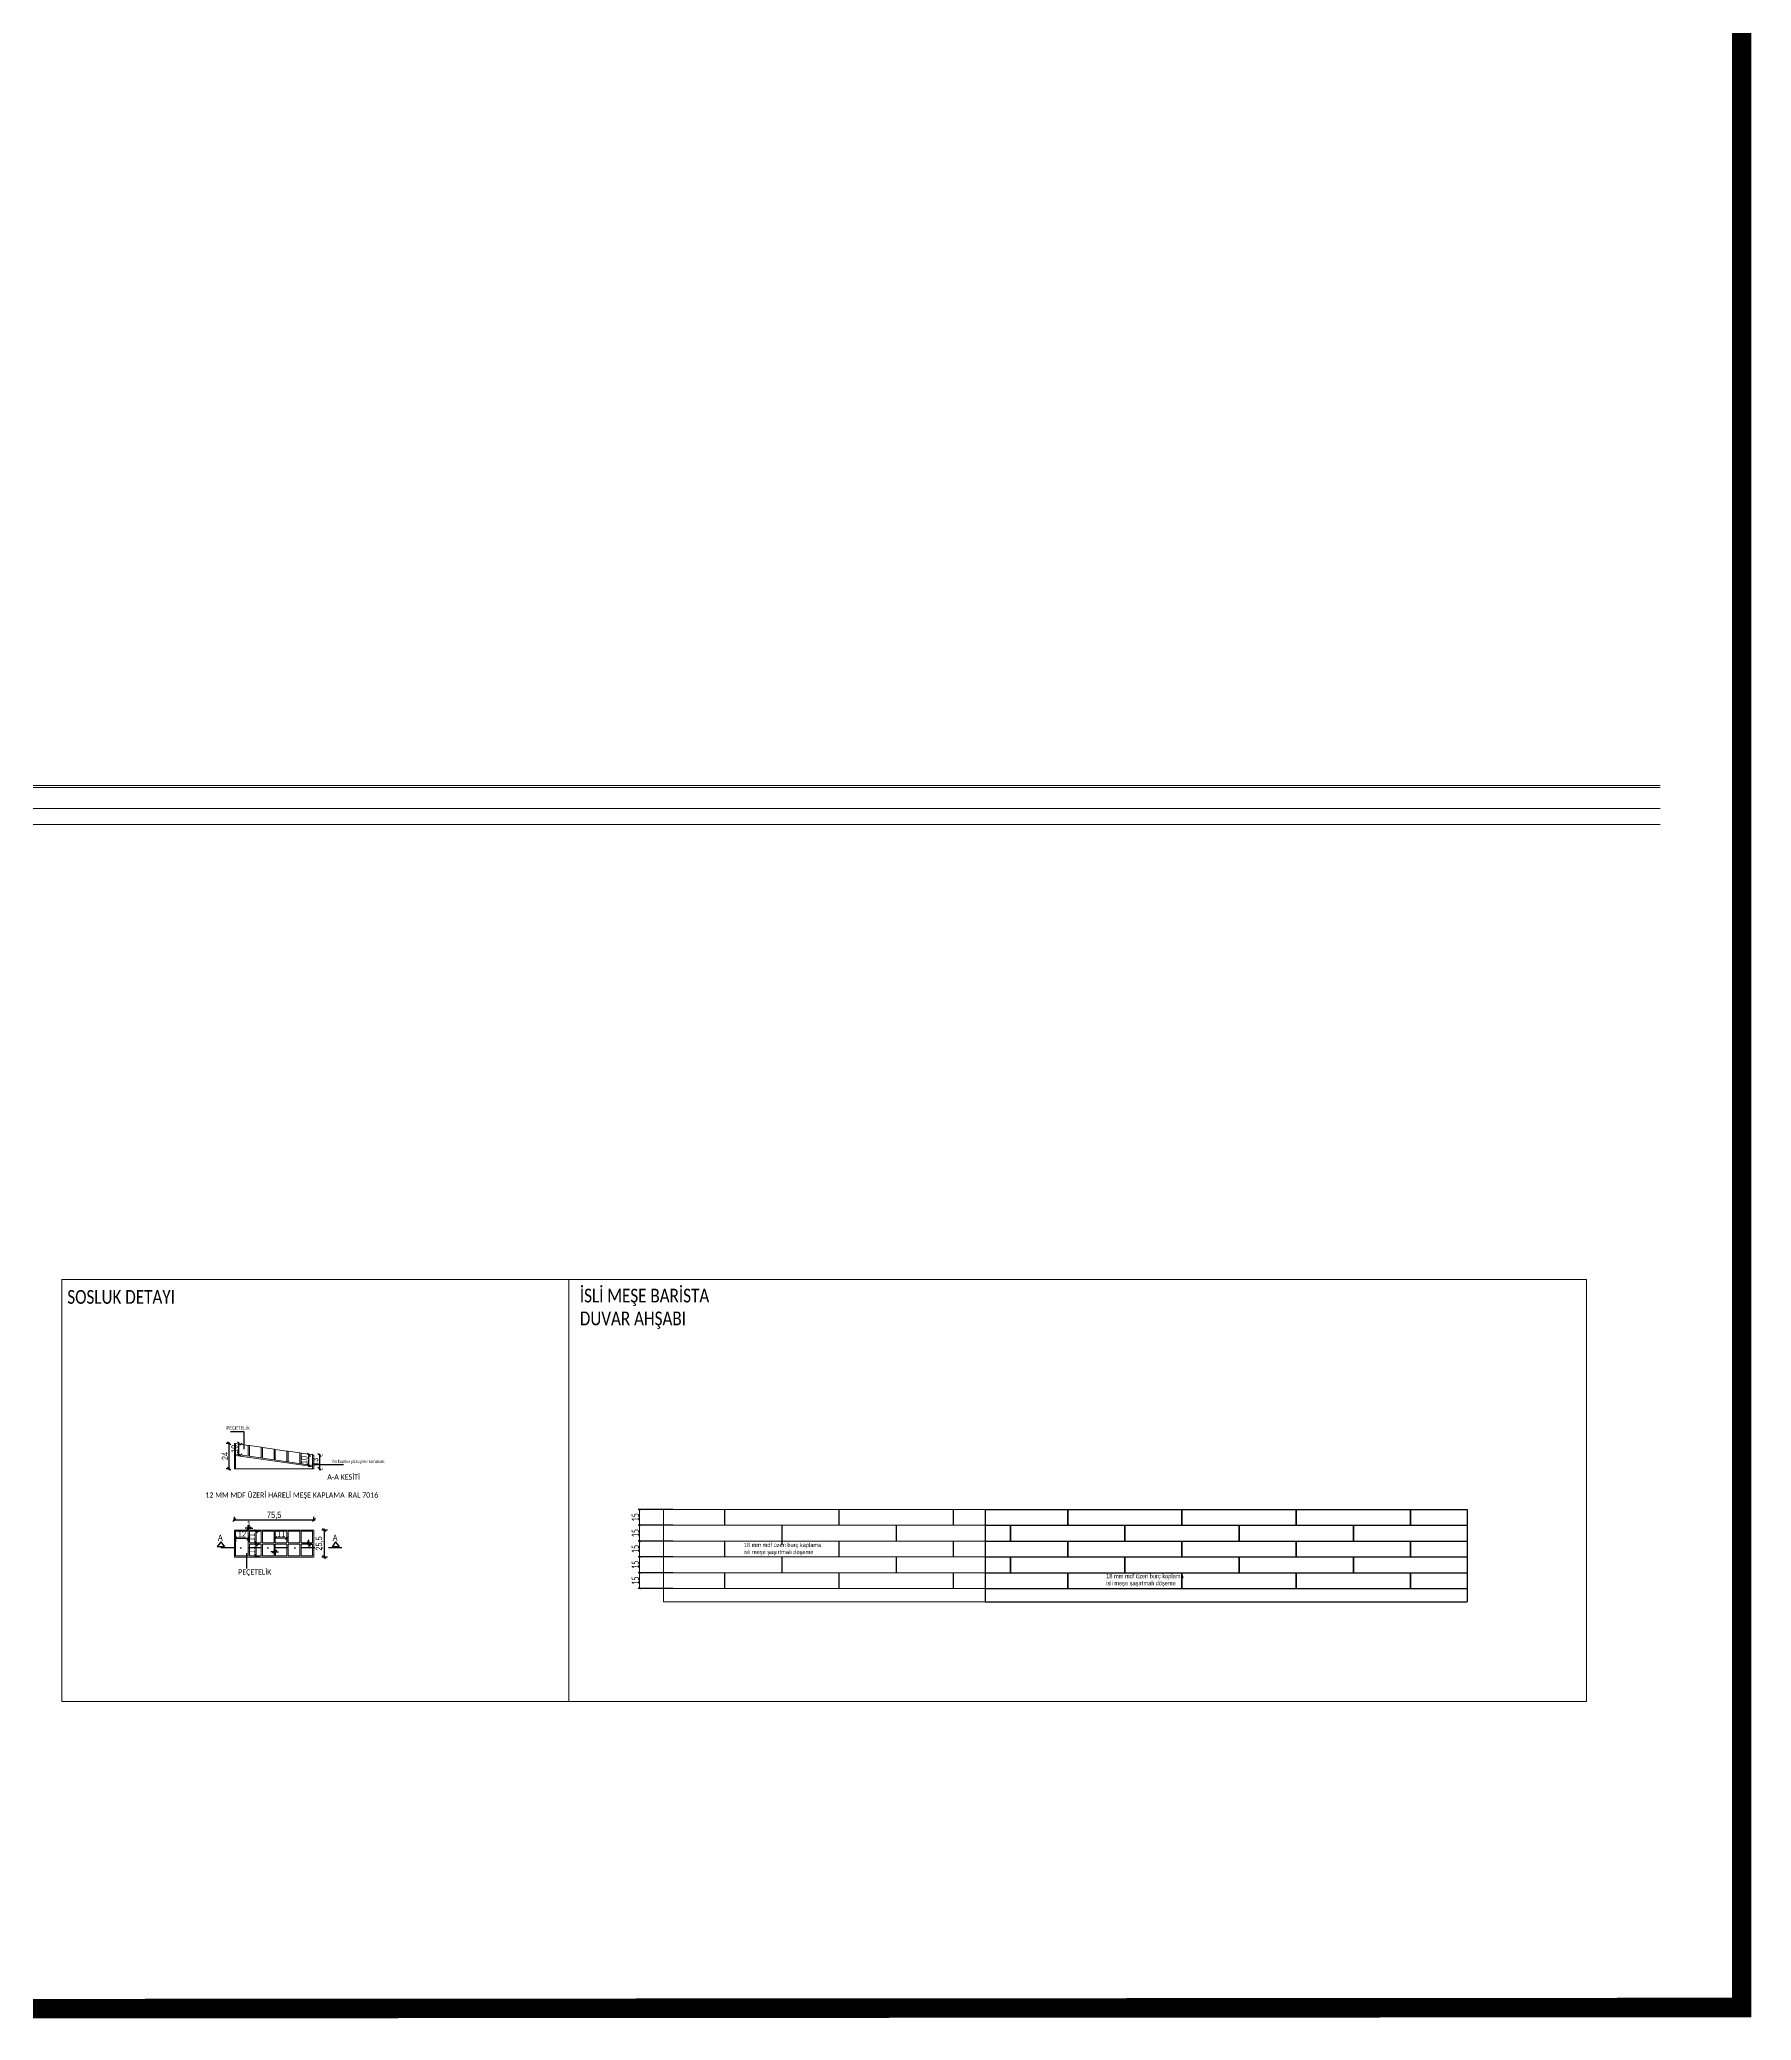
# Model space of a CAD drawing. Header units: millimetres. Extents: x 210628 to 232146, y -111309 to -91563.
# Drawn here: x 215460 to 217083, y -108622 to -106745 of the extents above; entities that cross this region are included whole.
import ezdxf

# ---------------------------------------------------------------- set-up
doc = ezdxf.new("R2010")
doc.units = ezdxf.units.MM
doc.header["$PDMODE"] = 2
doc.linetypes.add('CONTINU', pattern=[0])
doc.linetypes.add('DASHDOT', pattern=[25.4, 12.7, -6.35, 0, -6.35])
doc.layers.get('0').update_dxf_attribs({"lineweight": 20})
for name, color, linetype, lineweight in [('ahsapkesit-1', 32, 'Continuous', 20), ('ahşap kesit', 30, 'Continuous', 30), ('alçıpan tarama', 251, 'Continuous', 20), ('dim', 7, 'Continuous', 25), ('ince-1', 252, 'Continuous', 18), ('kaplama', 33, 'Continuous', 15), ('kesitçizgisi', 7, 'DASHDOT', 25), ('olcu-1', 252, 'Continuous', 18), ('t_yazı', 23, 'Continuous', 25), ('tarama-1', 251, 'Continuous', 15), ('text', 1, 'Continuous', 20), ('ölçü', 251, 'Continuous', 5)]:
    doc.layers.add(name, color=color, linetype=linetype, lineweight=lineweight)
doc.layers.add('yazı', color=11, linetype='Continuous')
doc.styles.add('ATU', font='GOTHIC.TTF', dxfattribs={"width": 0.8})
doc.styles.add('text2', font='calibri.ttf', dxfattribs={"width": 0.8})
doc.styles.add('uban-2', font='GOTHIC.TTF', dxfattribs={"width": 0.8})
doc.styles.add('UBN', font='GOTHIC.TTF', dxfattribs={"width": 0.8})
doc.styles.add('Ölçü50', font='calibri.ttf', dxfattribs={"width": 0.7})
doc.dimstyles.new('olcu10', dxfattribs={"dimtxt": 9, "dimasz": 2, "dimexe": 1.25, "dimexo": 0.625, "dimgap": 0.5, "dimtad": 1, "dimdec": 1, "dimrnd": 0.5, "dimzin": 9, "dimtxsty": 'Ölçü50', "dimblk": 'ARCHTICK', "dimcen": 2, "dimclrd": 256, "dimclre": 256, "dimclrt": 6, "dimazin": 2, "dimtfac": 1, "dimtdec": 1, "dimtix": 1, "dimtmove": 0, "dimatfit": 3, "dimldrblk": 'ARCHTICK', "dimfxl": 1, "dimlwd": -1, "dimarcsym": 0})
doc.dimstyles.new('U_DIM_1_20', dxfattribs={"dimtxt": 6, "dimasz": 3, "dimexe": 3, "dimexo": 5, "dimgap": 1, "dimtad": 1, "dimdec": 1, "dimrnd": 0.5, "dimzin": 11, "dimtxsty": 'ATU', "dimblk": 'OBLIQUE', "dimcen": 1.5, "dimdle": 1.25, "dimclrd": 251, "dimclre": 251, "dimclrt": 1, "dimadec": 0, "dimazin": 0, "dimtfac": 1.25, "dimtdec": 1, "dimtix": 1, "dimtofl": 0, "dimtmove": 1, "dimatfit": 3, "dimldrblk": 'OBLIQUE', "dimfxl": 5, "dimtolj": 1, "dimtzin": 0, "dimarcsym": 0})

# ---------------------------------------------------------------- blocks, each defined once
blk = doc.blocks.new('_Oblique')
at = {"color": 0, "linetype": 'ByBlock', "lineweight": -2}
blk.add_line((-0.5, -0.5), (0.5, 0.5), dxfattribs=at)
blk = doc.blocks.new('*D36')
at = {"layer": 'DEFPOINTS', "color": 0, "transparency": 16777216}
for p in [(215720.2, -108148.1), (215644.8, -108154), (215720.2, -108154)]:
    blk.add_point(p, dxfattribs=at)
at = {"layer": 'ölçü', "color": 251, "lineweight": -2, "transparency": 16777216}
for p, q in [((215643.5, -108148.1), (215721.4, -108148.1)), ((215644.8, -108149), (215644.8, -108145.1)), ((215720.2, -108149), (215720.2, -108145.1))]:
    blk.add_line(p, q, dxfattribs=at)
at = {"layer": 'ölçü', "color": 251, "lineweight": -2, "transparency": 16777216, "xscale": 3, "yscale": 3, "zscale": 3, "rotation": 180}
blk.add_blockref('_Oblique', (215644.8, -108148.1), dxfattribs=at)
at = {"layer": 'ölçü', "color": 251, "lineweight": -2, "transparency": 16777216, "xscale": 3, "yscale": 3, "zscale": 3}
blk.add_blockref('_Oblique', (215720.2, -108148.1), dxfattribs=at)
at = {"layer": 'ölçü', "color": 1, "transparency": 16777216, "insert": (215682.5, -108143.8), "char_height": 6, "attachment_point": 5, "style": 'ATU'}
blk.add_mtext('\\A1;75,5', dxfattribs=at)
blk = doc.blocks.new('*D37')
at = {"layer": 'DEFPOINTS', "color": 0, "transparency": 16777216}
for p in [(215722.7, -108157.6), (215722.7, -108183.2), (215729.9, -108183.2)]:
    blk.add_point(p, dxfattribs=at)
at = {"layer": 'ölçü', "color": 251, "lineweight": -2, "transparency": 16777216}
for p, q in [((215727.7, -108157.6), (215732.9, -108157.6)), ((215729.9, -108156.4), (215729.9, -108184.5)), ((215727.7, -108183.2), (215732.9, -108183.2))]:
    blk.add_line(p, q, dxfattribs=at)
at = {"layer": 'ölçü', "color": 251, "lineweight": -2, "transparency": 16777216, "xscale": 3, "yscale": 3, "zscale": 3}
for p, rotation in [((215729.9, -108157.6), 90), ((215729.9, -108183.2), 270)]:
    blk.add_blockref('_Oblique', p, dxfattribs=dict(at, rotation=rotation))
at = {"layer": 'ölçü', "color": 1, "transparency": 16777216, "insert": (215725.5, -108170.4), "char_height": 6, "attachment_point": 5, "rotation": 90, "style": 'ATU'}
blk.add_mtext('\\A1;25,5', dxfattribs=at)
blk = doc.blocks.new('*D38')
at = {"layer": 'DEFPOINTS', "color": 0, "transparency": 16777216}
for p in [(215659.2, -108171), (215659.2, -108182), (215665.3, -108171)]:
    blk.add_point(p, dxfattribs=at)
at = {"layer": 'ölçü', "color": 251, "lineweight": -2, "transparency": 16777216}
for p, q in [((215665.3, -108183.3), (215665.3, -108169.8)), ((215664.2, -108171), (215668.3, -108171)), ((215664.2, -108182), (215668.3, -108182))]:
    blk.add_line(p, q, dxfattribs=at)
at = {"layer": 'ölçü', "color": 251, "lineweight": -2, "transparency": 16777216, "xscale": 3, "yscale": 3, "zscale": 3}
for p, rotation in [((215665.3, -108171), 90), ((215665.3, -108182), 270)]:
    blk.add_blockref('_Oblique', p, dxfattribs=dict(at, rotation=rotation))
at = {"layer": 'ölçü', "color": 1, "transparency": 16777216, "insert": (215661.3, -108176.5), "char_height": 6, "attachment_point": 5, "rotation": 90, "style": 'ATU'}
blk.add_mtext('\\A1;11', dxfattribs=at)
blk = doc.blocks.new('*D39')
at = {"layer": 'DEFPOINTS', "color": 0, "transparency": 16777216}
for p in [(215709.4, -108169.8), (215715.5, -108169.8), (215710, -108171)]:
    blk.add_point(p, dxfattribs=at)
at = {"layer": 'ölçü', "color": 251, "lineweight": -2, "transparency": 16777216}
for p, q in [((215714.4, -108169.8), (215718.5, -108169.8)), ((215715.5, -108169.8), (215715.5, -108166.8)), ((215715, -108171), (215718.5, -108171)), ((215715.5, -108171), (215715.5, -108174))]:
    blk.add_line(p, q, dxfattribs=at)
at = {"layer": 'ölçü', "color": 251, "lineweight": -2, "transparency": 16777216, "xscale": 3, "yscale": 3, "zscale": 3}
for p, rotation in [((215715.5, -108169.8), 270), ((215715.5, -108171), 90)]:
    blk.add_blockref('_Oblique', p, dxfattribs=dict(at, rotation=rotation))
at = {"layer": 'ölçü', "color": 1, "transparency": 16777216, "insert": (215711.5, -108170.4), "char_height": 6, "attachment_point": 5, "rotation": 90, "style": 'ATU'}
blk.add_mtext('\\A1;1', dxfattribs=at)
blk = doc.blocks.new('*D40')
at = {"layer": 'DEFPOINTS', "color": 0, "transparency": 16777216}
for p in [(215659.2, -108158.8), (215662.2, -108169.8), (215665.3, -108158.8)]:
    blk.add_point(p, dxfattribs=at)
at = {"layer": 'ölçü', "color": 251, "lineweight": -2, "transparency": 16777216}
for p, q in [((215664.2, -108158.8), (215668.3, -108158.8)), ((215665.3, -108171.1), (215665.3, -108157.6)), ((215667.2, -108169.8), (215668.3, -108169.8))]:
    blk.add_line(p, q, dxfattribs=at)
at = {"layer": 'ölçü', "color": 251, "lineweight": -2, "transparency": 16777216, "xscale": 3, "yscale": 3, "zscale": 3}
for p, rotation in [((215665.3, -108158.8), 90), ((215665.3, -108169.8), 270)]:
    blk.add_blockref('_Oblique', p, dxfattribs=dict(at, rotation=rotation))
at = {"layer": 'ölçü', "color": 1, "transparency": 16777216, "insert": (215661.3, -108164.3), "char_height": 6, "attachment_point": 5, "rotation": 90, "style": 'ATU'}
blk.add_mtext('\\A1;11', dxfattribs=at)
blk = doc.blocks.new('*D41')
at = {"layer": 'DEFPOINTS', "color": 0, "transparency": 16777216}
for p in [(215646, -108158.8), (215646, -108165.7), (215658, -108158.8)]:
    blk.add_point(p, dxfattribs=at)
at = {"layer": 'ölçü', "color": 251, "lineweight": -2, "transparency": 16777216}
for p, q in [((215659.2, -108165.7), (215644.7, -108165.7)), ((215646, -108163.8), (215646, -108168.7)), ((215658, -108163.8), (215658, -108168.7))]:
    blk.add_line(p, q, dxfattribs=at)
at = {"layer": 'ölçü', "color": 251, "lineweight": -2, "transparency": 16777216, "xscale": 3, "yscale": 3, "zscale": 3, "rotation": 180}
blk.add_blockref('_Oblique', (215646, -108165.7), dxfattribs=at)
at = {"layer": 'ölçü', "color": 251, "lineweight": -2, "transparency": 16777216, "xscale": 3, "yscale": 3, "zscale": 3}
blk.add_blockref('_Oblique', (215658, -108165.7), dxfattribs=at)
at = {"layer": 'ölçü', "color": 1, "transparency": 16777216, "insert": (215652, -108161.6), "char_height": 6, "attachment_point": 5, "style": 'ATU'}
blk.add_mtext('\\A1;12', dxfattribs=at)
blk = doc.blocks.new('*D42')
at = {"layer": 'DEFPOINTS', "color": 0, "transparency": 16777216}
for p in [(215658, -108162.2), (215659.2, -108156), (215659.2, -108158.8)]:
    blk.add_point(p, dxfattribs=at)
at = {"layer": 'ölçü', "color": 251, "lineweight": -2, "transparency": 16777216}
for p, q in [((215658, -108156), (215655, -108156)), ((215658, -108157.2), (215658, -108153)), ((215659.2, -108153.8), (215659.2, -108153)), ((215659.2, -108156), (215662.2, -108156))]:
    blk.add_line(p, q, dxfattribs=at)
at = {"layer": 'ölçü', "color": 251, "lineweight": -2, "transparency": 16777216, "xscale": 3, "yscale": 3, "zscale": 3}
blk.add_blockref('_Oblique', (215658, -108156), dxfattribs=at)
at = {"layer": 'ölçü', "color": 251, "lineweight": -2, "transparency": 16777216, "xscale": 3, "yscale": 3, "zscale": 3, "rotation": 180}
blk.add_blockref('_Oblique', (215659.2, -108156), dxfattribs=at)
at = {"layer": 'ölçü', "color": 1, "transparency": 16777216, "insert": (215658.6, -108152), "char_height": 6, "attachment_point": 5, "style": 'ATU'}
blk.add_mtext('\\A1;1', dxfattribs=at)
blk = doc.blocks.new('*D43')
at = {"layer": 'DEFPOINTS', "color": 0, "transparency": 16777216}
for p in [(215683.6, -108166.5), (215694.6, -108161.9), (215694.6, -108165.2)]:
    blk.add_point(p, dxfattribs=at)
at = {"layer": 'ölçü', "color": 251, "lineweight": -2, "transparency": 16777216}
for p, q in [((215682.3, -108165.2), (215695.8, -108165.2)), ((215683.6, -108161.5), (215683.6, -108162.2)), ((215694.6, -108166.9), (215694.6, -108168.2))]:
    blk.add_line(p, q, dxfattribs=at)
at = {"layer": 'ölçü', "color": 251, "lineweight": -2, "transparency": 16777216, "xscale": 3, "yscale": 3, "zscale": 3, "rotation": 180}
blk.add_blockref('_Oblique', (215683.6, -108165.2), dxfattribs=at)
at = {"layer": 'ölçü', "color": 251, "lineweight": -2, "transparency": 16777216, "xscale": 3, "yscale": 3, "zscale": 3}
blk.add_blockref('_Oblique', (215694.6, -108165.2), dxfattribs=at)
at = {"layer": 'ölçü', "color": 1, "transparency": 16777216, "insert": (215689.1, -108161.2), "char_height": 6, "attachment_point": 5, "style": 'ATU'}
blk.add_mtext('\\A1;11', dxfattribs=at)
blk = doc.blocks.new('*D44')
at = {"layer": 'DEFPOINTS', "color": 0, "transparency": 16777216}
for p in [(215646, -108075.7), (215649.1, -108075.7), (215646, -108085.7)]:
    blk.add_point(p, dxfattribs=at)
at = {"layer": 'ölçü', "color": 251, "lineweight": -2, "transparency": 16777216}
for p, q in [((215649.1, -108087), (215649.1, -108074.5)), ((215651, -108075.7), (215652.1, -108075.7)), ((215651, -108085.7), (215652.1, -108085.7))]:
    blk.add_line(p, q, dxfattribs=at)
at = {"layer": 'ölçü', "color": 251, "lineweight": -2, "transparency": 16777216, "xscale": 3, "yscale": 3, "zscale": 3}
for p, rotation in [((215649.1, -108075.7), 90), ((215649.1, -108085.7), 270)]:
    blk.add_blockref('_Oblique', p, dxfattribs=dict(at, rotation=rotation))
at = {"layer": 'ölçü', "color": 1, "transparency": 16777216, "insert": (215644.9, -108080.7), "char_height": 6, "attachment_point": 5, "rotation": 90, "style": 'ATU'}
blk.add_mtext('\\A1;10', dxfattribs=at)
blk = doc.blocks.new('*D45')
at = {"layer": 'DEFPOINTS', "color": 0, "transparency": 16777216}
for p in [(215714.1, -108086.4), (215715.3, -108086.4), (215714.1, -108096.3)]:
    blk.add_point(p, dxfattribs=at)
at = {"layer": 'ölçü', "color": 251, "lineweight": -2, "transparency": 16777216}
for p, q in [((215715.3, -108097.6), (215715.3, -108085.1)), ((215719.1, -108086.4), (215718.3, -108086.4)), ((215719.1, -108096.3), (215718.3, -108096.3))]:
    blk.add_line(p, q, dxfattribs=at)
at = {"layer": 'ölçü', "color": 251, "lineweight": -2, "transparency": 16777216, "xscale": 3, "yscale": 3, "zscale": 3}
for p, rotation in [((215715.3, -108086.4), 90), ((215715.3, -108096.3), 270)]:
    blk.add_blockref('_Oblique', p, dxfattribs=dict(at, rotation=rotation))
at = {"layer": 'ölçü', "color": 1, "transparency": 16777216, "insert": (215711.1, -108091.3), "char_height": 6, "attachment_point": 5, "rotation": 90, "style": 'ATU'}
blk.add_mtext('\\A1;10', dxfattribs=at)
blk = doc.blocks.new('*D46')
at = {"layer": 'DEFPOINTS', "color": 0, "transparency": 16777216}
for p in [(215723.3, -108086.5), (215723.3, -108099.5), (215725.5, -108099.5)]:
    blk.add_point(p, dxfattribs=at)
at = {"layer": 'ölçü', "color": 251, "lineweight": -2, "transparency": 16777216}
for p, q in [((215725.5, -108085.3), (215725.5, -108100.8)), ((215728.3, -108086.5), (215728.5, -108086.5)), ((215728.3, -108099.5), (215728.5, -108099.5))]:
    blk.add_line(p, q, dxfattribs=at)
at = {"layer": 'ölçü', "color": 251, "lineweight": -2, "transparency": 16777216, "xscale": 3, "yscale": 3, "zscale": 3}
for p, rotation in [((215725.5, -108086.5), 90), ((215725.5, -108099.5), 270)]:
    blk.add_blockref('_Oblique', p, dxfattribs=dict(at, rotation=rotation))
at = {"layer": 'ölçü', "color": 1, "transparency": 16777216, "insert": (215721.3, -108093), "char_height": 6, "attachment_point": 5, "rotation": 90, "style": 'ATU'}
blk.add_mtext('\\A1;13', dxfattribs=at)
blk = doc.blocks.new('*D47')
at = {"layer": 'DEFPOINTS', "color": 0, "transparency": 16777216}
for p in [(215639.9, -108075.5), (215644.8, -108075.5), (215644.8, -108099.5)]:
    blk.add_point(p, dxfattribs=at)
at = {"layer": 'ölçü', "color": 251, "lineweight": -2, "transparency": 16777216}
for p, q in [((215639.8, -108075.5), (215636.9, -108075.5)), ((215639.9, -108100.8), (215639.9, -108074.3)), ((215639.8, -108099.5), (215636.9, -108099.5))]:
    blk.add_line(p, q, dxfattribs=at)
at = {"layer": 'ölçü', "color": 251, "lineweight": -2, "transparency": 16777216, "xscale": 3, "yscale": 3, "zscale": 3}
for p, rotation in [((215639.9, -108075.5), 90), ((215639.9, -108099.5), 270)]:
    blk.add_blockref('_Oblique', p, dxfattribs=dict(at, rotation=rotation))
at = {"layer": 'ölçü', "color": 1, "transparency": 16777216, "insert": (215635.8, -108087.5), "char_height": 6, "attachment_point": 5, "rotation": 90, "style": 'ATU'}
blk.add_mtext('\\A1;24', dxfattribs=at)
blk = doc.blocks.new('*D48')
at = {"layer": 'DEFPOINTS', "color": 0, "transparency": 16777216}
for p in [(215682.4, -108173.6, 0), (215683.6, -108173.6, 0), (215683.6, -108178.2)]:
    blk.add_point(p, dxfattribs=at)
at = {"layer": 'ölçü', "color": 251, "lineweight": -2, "transparency": 16777216}
for p, q in [((215682.4, -108178.2), (215679.4, -108178.2)), ((215682.4, -108178.6), (215682.4, -108181.2)), ((215683.6, -108178.2), (215686.6, -108178.2)), ((215683.6, -108178.6), (215683.6, -108181.2))]:
    blk.add_line(p, q, dxfattribs=at)
at = {"layer": 'ölçü', "color": 251, "lineweight": -2, "transparency": 16777216, "xscale": 3, "yscale": 3, "zscale": 3}
blk.add_blockref('_Oblique', (215682.4, -108178.2), dxfattribs=at)
at = {"layer": 'ölçü', "color": 251, "lineweight": -2, "transparency": 16777216, "xscale": 3, "yscale": 3, "zscale": 3, "rotation": 180}
blk.add_blockref('_Oblique', (215683.6, -108178.2), dxfattribs=at)
at = {"layer": 'ölçü', "color": 1, "transparency": 16777216, "insert": (215683, -108174.2), "char_height": 6, "attachment_point": 5, "style": 'ATU'}
blk.add_mtext('\\A1;1', dxfattribs=at)
blk = doc.blocks.new('_ArchTick')
at = {"color": 0, "linetype": 'ByBlock', "const_width": 0.15}
blk.add_lwpolyline([(-0.5, -0.5), (0.5, 0.5)], dxfattribs=at)
blk = doc.blocks.new('*D78')
at = {"layer": 'DEFPOINTS', "color": 0, "transparency": 16777216}
for p in [(216061, -108138.1), (216028.8, -108153.1), (216061, -108153.1)]:
    blk.add_point(p, dxfattribs=at)
at = {"layer": 'ölçü', "lineweight": -2, "transparency": 16777216}
for p, q in [((216060.4, -108138.1), (216027.6, -108138.1)), ((216060.4, -108153.1), (216027.6, -108153.1))]:
    blk.add_line(p, q, dxfattribs=at)
at = {"layer": 'ölçü', "transparency": 16777216}
blk.add_line((216028.8, -108138.1), (216028.8, -108153.1), dxfattribs=at)
at = {"layer": 'ölçü', "transparency": 16777216, "xscale": 2, "yscale": 2, "zscale": 2}
for p, rotation in [((216028.8, -108138.1), 90), ((216028.8, -108153.1), 270)]:
    blk.add_blockref('_ArchTick', p, dxfattribs=dict(at, rotation=rotation))
at = {"layer": 'ölçü', "color": 6, "transparency": 16777216, "insert": (216024.8, -108145.6), "char_height": 9, "attachment_point": 5, "rotation": 90, "style": 'Ölçü50'}
blk.add_mtext('{\\H0.77778x;15}', dxfattribs=at)
blk = doc.blocks.new('*D102')
at = {"layer": 'DEFPOINTS', "color": 0, "transparency": 16777216}
for p in [(216028.8, -108168.1), (216061, -108153.1), (216061, -108168.1)]:
    blk.add_point(p, dxfattribs=at)
at = {"layer": 'ölçü', "lineweight": -2, "transparency": 16777216}
for p, q in [((216060.4, -108153.1), (216027.6, -108153.1)), ((216060.4, -108168.1), (216027.6, -108168.1))]:
    blk.add_line(p, q, dxfattribs=at)
at = {"layer": 'ölçü', "transparency": 16777216}
blk.add_line((216028.8, -108153.1), (216028.8, -108168.1), dxfattribs=at)
at = {"layer": 'ölçü', "transparency": 16777216, "xscale": 2, "yscale": 2, "zscale": 2}
for p, rotation in [((216028.8, -108153.1), 90), ((216028.8, -108168.1), 270)]:
    blk.add_blockref('_ArchTick', p, dxfattribs=dict(at, rotation=rotation))
at = {"layer": 'ölçü', "color": 6, "transparency": 16777216, "insert": (216024.8, -108160.6), "char_height": 9, "attachment_point": 5, "rotation": 90, "style": 'Ölçü50'}
blk.add_mtext('{\\H0.77778x;15}', dxfattribs=at)
blk = doc.blocks.new('*D103')
at = {"layer": 'DEFPOINTS', "color": 0, "transparency": 16777216}
for p in [(216061, -108168.1), (216028.8, -108183.1), (216061, -108183.1)]:
    blk.add_point(p, dxfattribs=at)
at = {"layer": 'ölçü', "lineweight": -2, "transparency": 16777216}
for p, q in [((216060.4, -108168.1), (216027.6, -108168.1)), ((216060.4, -108183.1), (216027.6, -108183.1))]:
    blk.add_line(p, q, dxfattribs=at)
at = {"layer": 'ölçü', "transparency": 16777216}
blk.add_line((216028.8, -108168.1), (216028.8, -108183.1), dxfattribs=at)
at = {"layer": 'ölçü', "transparency": 16777216, "xscale": 2, "yscale": 2, "zscale": 2}
for p, rotation in [((216028.8, -108168.1), 90), ((216028.8, -108183.1), 270)]:
    blk.add_blockref('_ArchTick', p, dxfattribs=dict(at, rotation=rotation))
at = {"layer": 'ölçü', "color": 6, "transparency": 16777216, "insert": (216024.8, -108175.6), "char_height": 9, "attachment_point": 5, "rotation": 90, "style": 'Ölçü50'}
blk.add_mtext('{\\H0.77778x;15}', dxfattribs=at)
blk = doc.blocks.new('*D104')
at = {"layer": 'DEFPOINTS', "color": 0, "transparency": 16777216}
for p in [(216061, -108183.1), (216028.8, -108198.1), (216061, -108198.1)]:
    blk.add_point(p, dxfattribs=at)
at = {"layer": 'ölçü', "lineweight": -2, "transparency": 16777216}
for p, q in [((216060.4, -108183.1), (216027.6, -108183.1)), ((216060.4, -108198.1), (216027.6, -108198.1))]:
    blk.add_line(p, q, dxfattribs=at)
at = {"layer": 'ölçü', "transparency": 16777216}
blk.add_line((216028.8, -108183.1), (216028.8, -108198.1), dxfattribs=at)
at = {"layer": 'ölçü', "transparency": 16777216, "xscale": 2, "yscale": 2, "zscale": 2}
for p, rotation in [((216028.8, -108183.1), 90), ((216028.8, -108198.1), 270)]:
    blk.add_blockref('_ArchTick', p, dxfattribs=dict(at, rotation=rotation))
at = {"layer": 'ölçü', "color": 6, "transparency": 16777216, "insert": (216024.8, -108190.6), "char_height": 9, "attachment_point": 5, "rotation": 90, "style": 'Ölçü50'}
blk.add_mtext('{\\H0.77778x;15}', dxfattribs=at)
blk = doc.blocks.new('*D105')
at = {"layer": 'DEFPOINTS', "color": 0, "transparency": 16777216}
for p in [(216061, -108198.1), (216028.8, -108213.1), (216061, -108213.1)]:
    blk.add_point(p, dxfattribs=at)
at = {"layer": 'ölçü', "lineweight": -2, "transparency": 16777216}
for p, q in [((216060.4, -108198.1), (216027.6, -108198.1)), ((216060.4, -108213.1), (216027.6, -108213.1))]:
    blk.add_line(p, q, dxfattribs=at)
at = {"layer": 'ölçü', "transparency": 16777216}
blk.add_line((216028.8, -108198.1), (216028.8, -108213.1), dxfattribs=at)
at = {"layer": 'ölçü', "transparency": 16777216, "xscale": 2, "yscale": 2, "zscale": 2}
for p, rotation in [((216028.8, -108198.1), 90), ((216028.8, -108213.1), 270)]:
    blk.add_blockref('_ArchTick', p, dxfattribs=dict(at, rotation=rotation))
at = {"layer": 'ölçü', "color": 6, "transparency": 16777216, "insert": (216024.8, -108205.6), "char_height": 9, "attachment_point": 5, "rotation": 90, "style": 'Ölçü50'}
blk.add_mtext('{\\H0.77778x;15}', dxfattribs=at)

msp = doc.modelspace()

# ---------------------------------------------------------------- linework, layer by layer
at = {"color": 2, "const_width": 18.49}
msp.add_lwpolyline([(212716.15, -108613.22), (212716.15, -105504.97), (217073.5, -105502.02), (217073.5, -108610.26)], close=True, dxfattribs=at)
at = {"layer": 'ahsapkesit-1', "lineweight": 18}
for p, q in [((215645.97, -108075.72), (215644.77, -108075.55)), ((215659.17, -108077.64), (215657.97, -108077.47)), ((215671.37, -108079.42), (215670.17, -108079.24)), ((215683.57, -108081.2), (215682.37, -108081.02)), ((215695.77, -108082.97), (215694.57, -108082.8)), ((215707.97, -108084.75), (215706.77, -108084.57)), ((215720.17, -108086.53), (215718.97, -108086.35)), ((215720.17, -108086.53), (215720.17, -108099.55)), ((215645.97, -108099.55), (215644.77, -108099.55)), ((215720.17, -108099.55), (215718.97, -108099.55))]:
    msp.add_line(p, q, dxfattribs=at)
at = {"layer": 'ahsapkesit-1'}
for p, q in [((215718.97, -108096.35), (215645.97, -108085.71)), ((215718.8, -108097.53), (215645.97, -108086.93))]:
    msp.add_line(p, q, dxfattribs=at)
at = {"layer": 'ahsapkesit-1', "lineweight": 18}
for points in [[(215644.77, -108099.55), (215644.77, -108075.55)], [(215645.97, -108099.55), (215645.97, -108075.72)], [(215657.97, -108077.47), (215657.97, -108087.46)], [(215659.17, -108087.64), (215659.17, -108077.64)], [(215670.17, -108079.24), (215670.17, -108079.24), (215670.17, -108089.24)], [(215671.37, -108089.41), (215671.37, -108079.42)], [(215682.37, -108081.02), (215682.37, -108091.02)], [(215683.57, -108091.19), (215683.57, -108081.2)], [(215694.57, -108082.8), (215694.57, -108092.79)], [(215695.77, -108092.97), (215695.77, -108082.97)], [(215706.77, -108084.57), (215706.77, -108094.57)], [(215707.97, -108094.74), (215707.97, -108084.75)], [(215718.97, -108099.55), (215718.97, -108086.35)]]:
    msp.add_lwpolyline(points, dxfattribs=at)
at = {"layer": 'ahsapkesit-1'}
for points in [[(215644.77, -108157.63), (215720.17, -108157.63), (215720.17, -108183.23), (215644.77, -108183.23)], [(215657.97, -108158.83), (215645.97, -108158.83), (215645.97, -108182.03), (215657.97, -108182.03)], [(215659.17, -108169.83), (215670.17, -108169.83), (215670.17, -108158.83), (215659.17, -108158.83)], [(215671.37, -108169.83), (215682.37, -108169.83), (215682.37, -108158.83), (215671.37, -108158.83)], [(215683.57, -108169.83), (215694.57, -108169.83), (215694.57, -108158.83), (215683.57, -108158.83)], [(215695.77, -108169.83), (215706.77, -108169.83), (215706.77, -108158.83), (215695.77, -108158.83)], [(215707.97, -108169.83), (215718.97, -108169.83), (215718.97, -108158.83), (215707.97, -108158.83)], [(215659.17, -108182.03), (215670.17, -108182.03), (215670.17, -108171.03), (215659.17, -108171.03)], [(215671.37, -108182.03), (215682.37, -108182.03), (215682.37, -108171.03), (215671.37, -108171.03)], [(215683.57, -108182.03), (215694.57, -108182.03), (215694.57, -108171.03), (215683.57, -108171.03)], [(215695.77, -108182.03), (215706.77, -108182.03), (215706.77, -108171.03), (215695.77, -108171.03)], [(215707.97, -108182.03), (215718.97, -108182.03), (215718.97, -108171.03), (215707.97, -108171.03)]]:
    msp.add_lwpolyline(points, close=True, dxfattribs=at)
at = {"layer": 'ahşap kesit'}
for p, q in [((216356.45, -108138.08, 0), (216813.45, -108138.08, 0)), ((216356.45, -108138.08, 0), (216356.45, -108225.58, 0)), ((216434.4, -108138.08, 0), (216434.4, -108153.08, 0)), ((216434.7, -108138.08, 0), (216434.7, -108153.08, 0)), ((216542.7, -108138.08, 0), (216542.7, -108153.08, 0)), ((216543, -108138.08, 0), (216543, -108153.08, 0)), ((216651, -108138.08, 0), (216651, -108153.08, 0)), ((216651.3, -108138.08, 0), (216651.3, -108153.08, 0)), ((216759.3, -108138.08, 0), (216759.3, -108153.08, 0)), ((216759.6, -108138.08, 0), (216759.6, -108153.08, 0)), ((216813.45, -108138.08, 0), (216813.45, -108225.58, 0)), ((216356.45, -108153.08, 0), (216813.45, -108153.08, 0)), ((216356.45, -108168.08, 0), (216813.45, -108168.08, 0)), ((216380.25, -108153.08, 0), (216380.25, -108168.08, 0)), ((216380.55, -108153.08, 0), (216380.55, -108168.08, 0)), ((216434.4, -108168.08, 0), (216434.4, -108183.08, 0)), ((216434.7, -108168.08, 0), (216434.7, -108183.08, 0)), ((216488.55, -108153.08, 0), (216488.55, -108168.08, 0)), ((216488.85, -108153.08, 0), (216488.85, -108168.08, 0)), ((216542.7, -108168.08, 0), (216542.7, -108183.08, 0)), ((216543, -108168.08, 0), (216543, -108183.08, 0)), ((216596.85, -108153.08, 0), (216596.85, -108168.08, 0)), ((216597.15, -108153.08, 0), (216597.15, -108168.08, 0)), ((216651, -108168.08, 0), (216651, -108183.08, 0)), ((216651.3, -108168.08, 0), (216651.3, -108183.08, 0)), ((216705.15, -108153.08, 0), (216705.15, -108168.08, 0)), ((216705.45, -108153.08, 0), (216705.45, -108168.08, 0)), ((216759.3, -108168.08, 0), (216759.3, -108183.08, 0)), ((216759.6, -108168.08, 0), (216759.6, -108183.08, 0)), ((216356.45, -108183.08, 0), (216813.45, -108183.08, 0)), ((216380.25, -108183.08, 0), (216380.25, -108198.08, 0)), ((216380.55, -108183.08, 0), (216380.55, -108198.08, 0)), ((216488.55, -108183.08, 0), (216488.55, -108198.08, 0)), ((216488.85, -108183.08, 0), (216488.85, -108198.08, 0)), ((216596.85, -108183.08, 0), (216596.85, -108198.08, 0)), ((216597.15, -108183.08, 0), (216597.15, -108198.08, 0)), ((216705.15, -108183.08, 0), (216705.15, -108198.08, 0)), ((216705.45, -108183.08, 0), (216705.45, -108198.08, 0)), ((216356.45, -108198.08, 0), (216813.45, -108198.08, 0)), ((216434.4, -108198.08, 0), (216434.4, -108213.08, 0)), ((216434.7, -108198.08, 0), (216434.7, -108213.08, 0)), ((216542.7, -108198.08, 0), (216542.7, -108213.08, 0)), ((216543, -108198.08, 0), (216543, -108213.08, 0)), ((216651, -108198.08, 0), (216651, -108213.08, 0)), ((216651.3, -108198.08, 0), (216651.3, -108213.08, 0)), ((216759.3, -108198.08, 0), (216759.3, -108213.08, 0)), ((216759.6, -108198.08, 0), (216759.6, -108213.08, 0)), ((216356.45, -108213.08, 0), (216813.45, -108213.08, 0)), ((216356.45, -108225.58, 0), (216813.45, -108225.58, 0))]:
    msp.add_line(p, q, dxfattribs=at)
at = {"layer": 'alçıpan tarama', "color": 1}
for points in [[(215481.37, -107920.2), (215961.67, -107920.2), (215961.67, -108320.11), (215481.37, -108320.11)], [(215961.67, -107920.2), (216926.47, -107920.2), (216926.47, -108320.11), (215961.67, -108320.11)]]:
    msp.add_lwpolyline(points, close=True, dxfattribs=at)
at = {"layer": 'dim', "linetype": 'ByBlock'}
msp.add_line((215656.3, -108179.71), (215656.3, -108194.27), dxfattribs=at)
at = {"layer": 'ince-1'}
msp.add_line((215645.97, -108099.55), (215718.97, -108099.55), dxfattribs=at)
at = {"layer": 'kaplama', "color": 253}
for p, q in [((216051.45, -108138.08, 0), (216356.45, -108138.08, 0)), ((216051.45, -108138.08, 0), (216051.45, -108225.58, 0)), ((216109.5, -108138.08, 0), (216109.5, -108153.08, 0)), ((216109.8, -108138.08, 0), (216109.8, -108153.08, 0)), ((216217.8, -108138.08, 0), (216217.8, -108153.08, 0)), ((216218.1, -108138.08, 0), (216218.1, -108153.08, 0)), ((216326.1, -108138.08, 0), (216326.1, -108153.08, 0)), ((216326.4, -108138.08, 0), (216326.4, -108153.08, 0)), ((216051.45, -108153.08, 0), (216356.45, -108153.08, 0)), ((216051.45, -108168.08, 0), (216356.45, -108168.08, 0)), ((216109.5, -108168.08, 0), (216109.5, -108183.08, 0)), ((216109.8, -108168.08, 0), (216109.8, -108183.08, 0)), ((216163.65, -108153.08, 0), (216163.65, -108171.58, 0)), ((216163.95, -108153.08, 0), (216163.95, -108171.58, 0)), ((216217.8, -108168.08, 0), (216217.8, -108183.08, 0)), ((216218.1, -108168.08, 0), (216218.1, -108183.08, 0)), ((216271.95, -108153.08, 0), (216271.95, -108168.08, 0)), ((216272.25, -108153.08, 0), (216272.25, -108168.08, 0)), ((216326.1, -108168.08, 0), (216326.1, -108183.08, 0)), ((216326.4, -108168.08, 0), (216326.4, -108183.08, 0)), ((216051.45, -108183.08, 0), (216356.45, -108183.08, 0)), ((216163.65, -108183.08, 0), (216163.65, -108198.08, 0)), ((216163.95, -108183.08, 0), (216163.95, -108198.08, 0)), ((216271.95, -108183.08, 0), (216271.95, -108198.08, 0)), ((216272.25, -108183.08, 0), (216272.25, -108198.08, 0)), ((216051.45, -108198.08, 0), (216356.45, -108198.08, 0)), ((216109.5, -108198.08, 0), (216109.5, -108213.08, 0)), ((216109.8, -108198.08, 0), (216109.8, -108213.08, 0)), ((216217.8, -108198.08, 0), (216217.8, -108213.08, 0)), ((216218.1, -108198.08, 0), (216218.1, -108213.08, 0)), ((216326.1, -108198.08, 0), (216326.1, -108213.08, 0)), ((216326.4, -108198.08, 0), (216326.4, -108213.08, 0)), ((216051.45, -108213.08, 0), (216356.45, -108213.08, 0)), ((216051.45, -108213.08, 0), (216356.45, -108213.08, 0))]:
    msp.add_line(p, q, dxfattribs=at)
at = {"layer": 'kaplama', "elevation": 0}
for points in [[(213091.34, -107451.8), (216996.17, -107451.8)], [(213091.34, -107453.8), (216996.17, -107453.8)], [(213091.34, -107473.8), (216996.17, -107473.8)], [(213091.34, -107488.8), (216996.17, -107488.8)]]:
    msp.add_lwpolyline(points, dxfattribs=at)
at = {"layer": 'kaplama', "color": 253, "elevation": 0}
msp.add_lwpolyline([(216356.45, -108225.58), (216051.45, -108225.58), (216051.45, -108213.08), (216356.45, -108213.08)], close=True, dxfattribs=at)
at = {"layer": 'kesitçizgisi', "linetype": 'Continuous'}
for p, q in [((215631.98, -108168.97), (215628.59, -108173.47)), ((215631.98, -108168.97), (215635.36, -108173.47)), ((215740.78, -108168.97), (215737.39, -108173.47)), ((215740.78, -108168.97), (215744.16, -108173.47)), ((215635.36, -108173.47), (215628.59, -108173.47)), ((215744.16, -108173.47), (215737.39, -108173.47))]:
    msp.add_line(p, q, dxfattribs=at)
at = {"layer": 'kesitçizgisi'}
msp.add_line((215746.59, -108174.66), (215627.32, -108174.66), dxfattribs=at)
at = {"layer": 'olcu-1', "color": 7}
for p, q in [((215644.77, -108075.55), (215644.77, -108099.55)), ((215720.17, -108099.55), (215720.17, -108086.53))]:
    msp.add_line(p, q, dxfattribs=at)
at = {"layer": 'tarama-1', "linetype": 'CONTINU'}
for p, q in [((215657.97, -108077.47), (215645.97, -108075.72)), ((215670.17, -108079.24), (215659.17, -108077.64)), ((215682.37, -108081.02), (215671.37, -108079.42)), ((215694.57, -108082.8), (215683.57, -108081.2)), ((215706.77, -108084.57), (215695.77, -108082.97)), ((215718.97, -108086.35), (215707.97, -108084.75))]:
    msp.add_line(p, q, dxfattribs=at)
at = {"layer": 'yazı'}
for p, q in [((215654.22, -108064.49), (215641.1, -108064.49)), ((215654.22, -108080.87), (215654.22, -108064.49)), ((215720.01, -108095.55), (215748.33, -108095.55))]:
    msp.add_line(p, q, dxfattribs=at)

# ---------------------------------------------------------------- texts
at = {"layer": 't_yazı', "char_height": 5, "width": 192.1208, "attachment_point": 1, "style": 'text2'}
for s, insert in [('A-A KESİTİ', (215732.85, -108104.88)), ('12 MM MDF ÜZERİ HARELİ MEŞE KAPLAMA  RAL 7016', (215617.33, -108121.99)), ('PEÇETELİK', (215648.43, -108194.93))]:
    msp.add_mtext(s, dxfattribs=dict(at, insert=insert))
at = {"layer": 'text', "color": 1, "style": 'UBN', "width": 0.8}
for p in [(215629.12, -108168.05), (215737.92, -108168.05)]:
    msp.add_text('A', height=6, dxfattribs=at).set_placement(p)
at = {"layer": 'yazı', "attachment_point": 1}
for s, insert, char_height, width, style in [('İSLİ MEŞE BARİSTA DUVAR AHŞABI', (215972.23, -107928.9), 13, 163.6211, 'text2'), ('SOSLUK DETAYI', (215486.41, -107930.17, 0), 13, 163.6211, 'text2'), ('PEÇETELİK', (215637.25, -108059.39), 3, 122.4183, 'UBN'), ('ön banko yüzeyine konacak', (215737.62, -108091.07), 3, 122.4183, 'UBN')]:
    msp.add_mtext(s, dxfattribs=dict(at, insert=insert, char_height=char_height, width=width, style=style))
at = {"layer": 'yazı', "char_height": 4, "attachment_point": 1, "style": 'uban-2'}
for insert in [(216127.66, -108169.82), (216471.15, -108199.34)]:
    msp.add_mtext_dynamic_manual_height_columns('18 mm mdf üzeri burç kaplama \\Pisli meşe şaşırtmalı döşeme', width=446.8403, gutter_width=12.5, heights=[0], dxfattribs=dict(at, insert=insert))

# ---------------------------------------------------------------- dimensions: what is measured, and where the dimension line sits
at = {"layer": 'ölçü'}
for base, p1, p2, picture, middle in [((215639.91, -108075.55), (215644.77, -108099.55), (215644.77, -108075.55), '*D47', (215635.83, -108087.55)), ((215649.08, -108075.72), (215645.97, -108085.71), (215645.97, -108075.72), '*D44', (215644.93, -108080.72)), ((215715.28, -108086.35), (215714.08, -108096.35), (215714.08, -108086.35), '*D45', (215711.13, -108091.35)), ((215725.47, -108099.55), (215723.3, -108086.53), (215723.3, -108099.55), '*D46', (215721.32, -108093.04)), ((215665.31, -108158.83), (215662.19, -108169.83), (215659.17, -108158.83), '*D40', (215661.31, -108164.33)), ((215665.31, -108171.03), (215659.17, -108182.03), (215659.17, -108171.03), '*D38', (215661.31, -108176.53)), ((215715.55, -108169.83), (215710.03, -108171.03), (215709.41, -108169.83), '*D39', (215711.55, -108170.43)), ((215729.95, -108183.23), (215722.71, -108157.63), (215722.71, -108183.23), '*D37', (215725.52, -108170.43))]:
    dim = msp.add_linear_dim(base=base, p1=p1, p2=p2, angle=90, dimstyle='U_DIM_1_20', dxfattribs=at)
    dim.commit()
    dim.dimension.update_dxf_attribs({"geometry": picture, "text_midpoint": middle})
for base, p1, p2, picture, middle in [((215720.17, -108148.11), (215644.77, -108154.01), (215720.17, -108154.01), '*D36', (215682.47, -108143.76)), ((215659.17, -108156.01), (215657.97, -108162.16), (215659.17, -108158.83), '*D42', (215658.57, -108152.01)), ((215645.97, -108165.66), (215657.97, -108158.83), (215645.97, -108158.83), '*D41', (215651.97, -108161.59)), ((215683.57, -108178.16, 0), (215682.37, -108173.58), (215683.57, -108173.58), '*D48', (215682.97, -108174.16, 0)), ((215694.57, -108165.23), (215683.57, -108166.48), (215694.57, -108161.91), '*D43', (215689.07, -108161.23))]:
    dim = msp.add_linear_dim(base=base, p1=p1, p2=p2, dimstyle='U_DIM_1_20', dxfattribs=at)
    dim.commit()
    dim.dimension.update_dxf_attribs({"geometry": picture, "text_midpoint": middle})
for base, p1, p2, picture, middle in [((216028.81, -108153.08, 0), (216061.02, -108138.08, 0), (216061.02, -108153.08, 0), '*D78', (216024.75, -108145.58, 0)), ((216028.81, -108168.08, 0), (216061.02, -108153.08, 0), (216061.02, -108168.08, 0), '*D102', (216024.75, -108160.58, 0)), ((216028.81, -108183.08, 0), (216061.02, -108168.08, 0), (216061.02, -108183.08, 0), '*D103', (216024.75, -108175.58, 0)), ((216028.81, -108198.08, 0), (216061.02, -108183.08, 0), (216061.02, -108198.08, 0), '*D104', (216024.75, -108190.58, 0)), ((216028.81, -108213.08, 0), (216061.02, -108198.08, 0), (216061.02, -108213.08, 0), '*D105', (216024.75, -108205.58, 0))]:
    dim = msp.add_linear_dim(base=base, p1=p1, p2=p2, angle=90, text='{\\H0.77778x;<>}', dimstyle='olcu10', dxfattribs=at)
    dim.commit()
    dim.dimension.update_dxf_attribs({"geometry": picture, "text_midpoint": middle})

doc.saveas('drawing.dxf')
